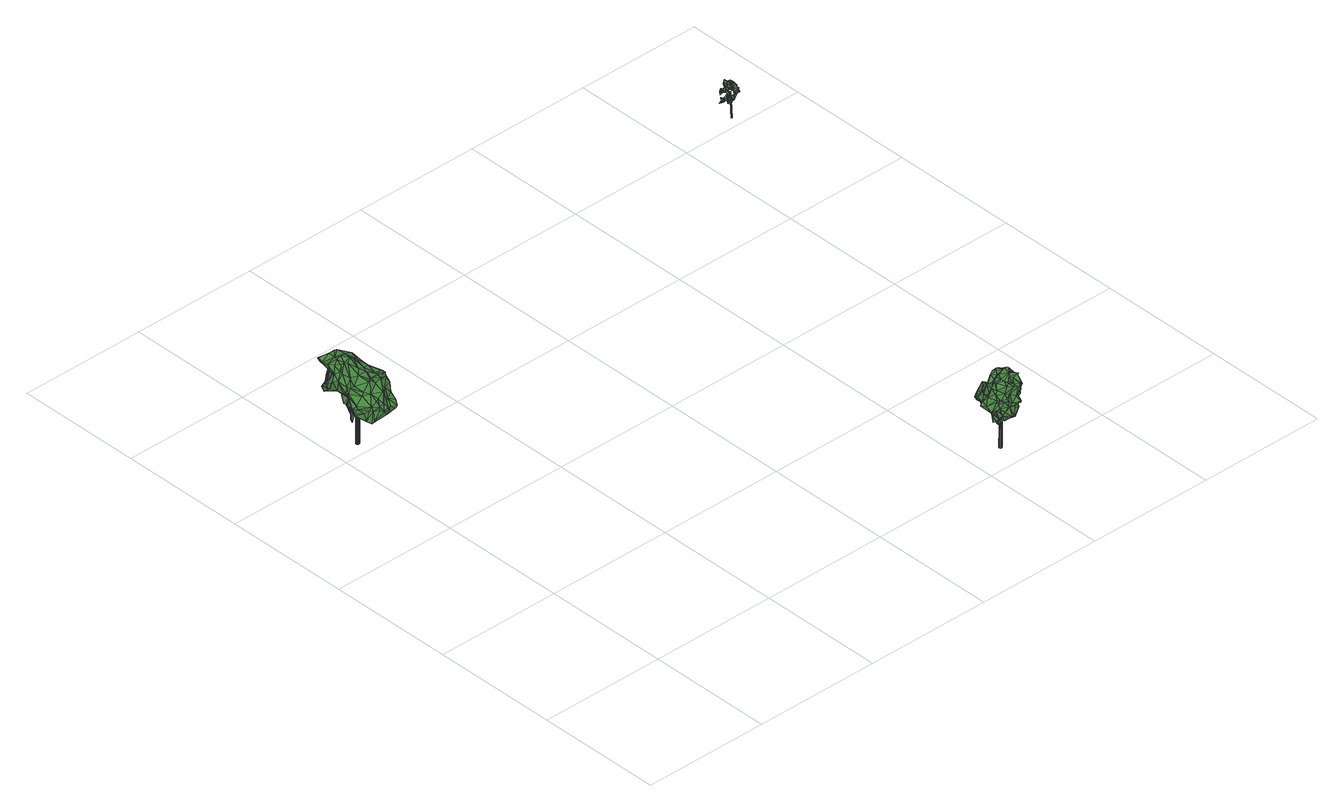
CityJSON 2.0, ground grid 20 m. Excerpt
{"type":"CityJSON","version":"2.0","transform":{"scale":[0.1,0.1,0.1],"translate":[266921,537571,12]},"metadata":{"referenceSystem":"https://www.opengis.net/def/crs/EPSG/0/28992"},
"CityObjects":{
"tree1":{"type":"SolitaryVegetationObject","attributes":{"gtid":3,"crown_width_m":9.61,"crown_median_z":22.02,"crown_r50_m":0.361,"crown_porosity":0.896,"trunk_H_m":9.01,"trunk_DBH_m":0.562,"trunk_radius_m":0.281,"trunk_base_height_m":13.01,"original_gtid":"3"},"geometry":[{"type":"Solid","lod":"3","boundaries":[[[[0,1,2]],[[3,4,5]],[[6,7,8]],[[6,8,9]],[[10,11,12]],[[13,6,14]],[[13,14,15]],[[5,4,16]],[[17,18,19]],[[20,21,22]],[[23,4,3]],[[0,24,25]],[[10,26,27]],[[28,29,17]],[[30,31,32]],[[33,34,35]],[[0,25,36]],[[37,38,39]],[[40,41,42]],[[43,42,41]],[[44,45,46]],[[47,48,49]],[[50,51,52]],[[19,18,10]],[[53,44,54]],[[47,55,15]],[[56,57,58]],[[52,59,60]],[[39,61,37]],[[62,63,55]],[[64,55,65]],[[10,18,26]],[[17,19,28]],[[62,66,42]],[[54,44,26]],[[7,6,67]],[[36,1,0]],[[68,60,69]],[[16,4,70]],[[71,57,72]],[[71,72,73]],[[74,75,76]],[[74,63,75]],[[20,77,46]],[[22,77,20]],[[1,38,37]],[[78,1,36]],[[79,80,81]],[[57,70,82]],[[83,84,85]],[[85,86,83]],[[87,88,89]],[[90,91,92]],[[93,28,94]],[[95,77,22]],[[30,96,97]],[[98,99,31]],[[100,11,101]],[[35,97,96]],[[68,102,103]],[[104,105,45]],[[106,107,108]],[[36,109,110]],[[111,112,113]],[[23,114,4]],[[115,102,116]],[[117,118,119]],[[84,118,117]],[[101,27,120]],[[121,39,38]],[[122,123,124]],[[125,124,123]],[[60,68,103]],[[69,83,126]],[[34,127,128]],[[101,11,27]],[[129,130,131]],[[129,131,132]],[[70,114,133]],[[23,133,114]],[[134,135,81]],[[6,13,67]],[[136,137,138]],[[75,62,139]],[[74,112,140]],[[141,1,78]],[[121,38,141]],[[42,73,62]],[[142,143,59]],[[17,50,18]],[[18,50,144]],[[34,145,97]],[[146,135,147]],[[60,148,149]],[[88,118,84]],[[80,47,49]],[[27,11,10]],[[70,4,114]],[[150,61,151]],[[100,12,11]],[[85,9,8]],[[152,31,97]],[[30,97,31]],[[129,119,153]],[[126,83,86]],[[142,51,50]],[[154,9,155]],[[156,128,127]],[[83,69,91]],[[83,91,84]],[[157,158,159]],[[160,89,161]],[[160,161,28]],[[10,12,93]],[[9,154,6]],[[49,6,154]],[[26,18,144]],[[104,162,163]],[[113,112,74]],[[99,164,165]],[[62,73,139]],[[107,110,108]],[[124,105,122]],[[79,166,157]],[[152,98,31]],[[152,167,98]],[[26,168,27]],[[141,38,1]],[[53,163,162]],[[75,139,72]],[[61,39,123]],[[75,72,57]],[[168,169,120]],[[107,136,138]],[[49,14,6]],[[59,52,51]],[[5,105,104]],[[33,35,99]],[[33,99,159]],[[170,69,59]],[[60,59,69]],[[57,82,75]],[[89,171,87]],[[22,21,172]],[[61,173,2]],[[150,173,61]],[[129,153,174]],[[63,140,15]],[[116,111,115]],[[125,175,124]],[[20,175,125]],[[107,138,36]],[[121,176,39]],[[73,72,139]],[[35,96,32]],[[177,66,178]],[[150,179,24]],[[150,24,0]],[[99,165,106]],[[152,97,180]],[[46,45,20]],[[28,19,94]],[[116,102,67]],[[127,159,158]],[[30,32,96]],[[88,181,182]],[[88,182,89]],[[10,94,19]],[[133,23,183]],[[31,99,35]],[[31,35,32]],[[184,155,185]],[[185,155,9]],[[186,146,187]],[[134,80,49]],[[153,119,118]],[[69,126,68]],[[63,74,140]],[[111,113,76]],[[26,44,168]],[[36,138,78]],[[174,188,189]],[[125,123,190]],[[69,170,191]],[[159,99,106]],[[192,193,95]],[[73,43,25]],[[185,194,184]],[[67,13,116]],[[195,196,34]],[[171,89,160]],[[98,164,99]],[[197,186,198]],[[191,181,90]],[[92,191,90]],[[129,174,130]],[[199,24,179]],[[117,200,201]],[[122,202,123]],[[44,46,168]],[[13,140,116]],[[192,95,22]],[[192,22,172]],[[164,203,204]],[[204,165,164]],[[168,77,169]],[[120,27,168]],[[39,190,123]],[[93,94,10]],[[182,181,205]],[[182,205,29]],[[206,52,54]],[[207,169,208]],[[206,50,52]],[[40,109,41]],[[206,54,144]],[[26,144,54]],[[125,190,20]],[[163,3,104]],[[178,62,55]],[[178,55,64]],[[190,21,20]],[[209,210,211]],[[172,21,192]],[[190,192,21]],[[16,202,122]],[[5,104,3]],[[5,122,105]],[[5,16,122]],[[209,211,176]],[[45,105,124]],[[37,2,1]],[[61,2,37]],[[209,136,210]],[[98,167,164]],[[120,212,101]],[[91,69,191]],[[91,191,92]],[[59,143,170]],[[165,210,136]],[[181,91,90]],[[193,213,95]],[[207,95,213]],[[95,208,77]],[[7,214,86]],[[187,100,198]],[[215,45,124]],[[209,137,136]],[[134,147,135]],[[134,131,147]],[[116,112,111]],[[216,146,217]],[[93,160,28]],[[169,77,208]],[[52,149,54]],[[163,54,149]],[[190,193,192]],[[190,211,193]],[[132,131,134]],[[132,134,154]],[[39,176,190]],[[49,154,134]],[[81,166,79]],[[148,103,218]],[[115,218,103]],[[206,144,50]],[[15,55,63]],[[76,75,82]],[[163,149,219]],[[73,42,43]],[[45,175,20]],[[0,173,150]],[[2,173,0]],[[78,138,137]],[[136,107,106]],[[127,34,33]],[[35,34,97]],[[100,204,198]],[[42,220,40]],[[221,12,100]],[[25,24,71]],[[146,128,135]],[[148,218,219]],[[87,188,88]],[[189,188,87]],[[191,170,205]],[[191,205,181]],[[153,118,188]],[[88,84,91]],[[91,181,88]],[[222,152,180]],[[142,17,29]],[[157,166,158]],[[170,143,205]],[[29,205,143]],[[86,8,7]],[[85,8,86]],[[117,201,84]],[[142,50,17]],[[81,80,134]],[[182,161,89]],[[102,68,126]],[[93,12,160]],[[108,110,109]],[[204,207,213]],[[136,106,165]],[[151,16,223]],[[151,223,179]],[[102,126,214]],[[86,214,126]],[[67,214,7]],[[102,214,67]],[[53,54,163]],[[51,142,59]],[[60,149,52]],[[64,224,178]],[[101,225,100]],[[15,48,47]],[[221,160,12]],[[127,33,159]],[[199,71,24]],[[158,156,127]],[[177,178,224]],[[199,57,71]],[[171,160,221]],[[196,186,145]],[[222,180,197]],[[115,103,102]],[[183,218,111]],[[115,111,218]],[[95,207,208]],[[70,56,16]],[[147,153,174]],[[188,118,88]],[[169,212,120]],[[207,212,169]],[[145,186,180]],[[197,180,186]],[[140,13,15]],[[215,124,175]],[[215,175,45]],[[207,204,212]],[[101,212,204]],[[28,161,29]],[[210,165,204]],[[133,82,70]],[[76,82,133]],[[187,198,186]],[[116,140,112]],[[45,162,104]],[[45,44,162]],[[53,162,44]],[[183,219,218]],[[79,157,224]],[[79,224,226]],[[64,65,226]],[[79,226,65]],[[226,224,64]],[[131,130,147]],[[119,155,184]],[[142,29,143]],[[158,166,81]],[[81,156,158]],[[36,110,107]],[[25,41,36]],[[109,36,41]],[[25,43,41]],[[119,129,132]],[[185,201,194]],[[132,154,155]],[[85,84,185]],[[185,84,201]],[[185,9,85]],[[79,65,80]],[[80,65,47]],[[47,65,55]],[[210,204,213]],[[183,111,76]],[[113,74,76]],[[183,76,133]],[[183,227,219]],[[167,197,203]],[[198,203,197]],[[163,227,3]],[[187,221,100]],[[3,227,23]],[[219,227,163]],[[46,77,168]],[[177,224,157]],[[195,146,196]],[[196,146,186]],[[34,196,145]],[[70,57,56]],[[167,203,164]],[[141,137,121]],[[78,137,141]],[[190,176,211]],[[137,176,121]],[[209,176,137]],[[171,187,146]],[[171,221,187]],[[167,152,222]],[[197,167,222]],[[204,203,198]],[[211,213,193]],[[210,213,211]],[[195,128,146]],[[34,128,195]],[[178,66,62]],[[23,227,183]],[[217,189,87]],[[174,153,188]],[[146,147,174]],[[60,103,148]],[[149,148,219]],[[182,29,161]],[[57,199,58]],[[119,200,117]],[[171,146,216]],[[171,216,87]],[[216,217,87]],[[223,16,56]],[[201,200,228]],[[201,228,194]],[[119,132,155]],[[119,228,200]],[[25,71,73]],[[108,229,106]],[[40,220,230]],[[106,229,159]],[[230,229,40]],[[159,229,157]],[[157,229,230]],[[228,184,194]],[[40,229,109]],[[108,109,229]],[[123,151,61]],[[16,151,202]],[[179,150,151]],[[123,202,151]],[[42,66,220]],[[228,119,184]],[[177,220,66]],[[177,157,220]],[[230,220,157]],[[145,180,97]],[[48,15,14]],[[48,14,49]],[[75,63,62]],[[135,128,81]],[[156,81,128]],[[101,204,225]],[[100,225,204]],[[223,58,179]],[[179,58,199]],[[223,56,58]],[[217,146,189]],[[174,189,146]],[[130,174,153]],[[130,153,147]],[[231,232,233]],[[231,233,234]],[[234,233,235]],[[234,235,236]],[[235,233,237]],[[235,237,236]],[[233,232,238]],[[233,238,237]],[[237,238,239]],[[237,239,236]],[[238,232,240]],[[238,240,239]],[[239,240,241]],[[239,241,236]],[[240,232,242]],[[240,242,241]],[[241,242,243]],[[241,243,236]],[[242,232,244]],[[242,244,243]],[[243,244,245]],[[243,245,236]],[[244,232,246]],[[244,246,245]],[[245,246,247]],[[245,247,236]],[[246,232,248]],[[246,248,247]],[[247,248,249]],[[247,249,236]],[[248,232,250]],[[248,250,249]],[[249,250,251]],[[249,251,236]],[[250,232,252]],[[250,252,251]],[[251,252,253]],[[251,253,236]],[[252,232,254]],[[252,254,253]],[[254,232,255]],[[254,255,253]],[[253,255,256]],[[253,256,236]],[[255,232,257]],[[255,257,256]],[[256,257,258]],[[256,258,236]],[[257,232,259]],[[257,259,258]],[[259,232,260]],[[259,260,258]],[[258,260,261]],[[258,261,236]],[[260,232,262]],[[260,262,261]],[[261,262,263]],[[261,263,236]],[[262,232,264]],[[262,264,263]],[[263,264,265]],[[263,265,236]],[[264,232,266]],[[264,266,265]],[[266,232,267]],[[266,267,265]],[[265,267,268]],[[265,268,236]],[[267,232,269]],[[267,269,268]],[[268,269,270]],[[268,270,236]],[[269,232,271]],[[269,271,270]],[[270,271,272]],[[270,272,236]],[[271,232,231]],[[271,231,272]],[[272,231,234]],[[272,234,236]]]]}]},
"tree2":{"type":"SolitaryVegetationObject","attributes":{"gtid":5,"crown_width_m":6.58,"crown_median_z":21.37,"crown_r50_m":0.341,"crown_porosity":0.904,"trunk_H_m":8.3,"trunk_DBH_m":0.35,"trunk_radius_m":0.175,"trunk_base_height_m":13.07,"original_gtid":"5"},"geometry":[{"type":"MultiSurface","lod":"3","boundaries":[[[273,274,275]],[[276,277,278]],[[276,279,277]],[[273,275,280]],[[281,282,283]],[[284,285,286]],[[284,276,287]],[[288,289,290]],[[291,292,293]],[[291,294,292]],[[295,278,277]],[[296,297,298]],[[286,298,297]],[[299,290,300]],[[301,302,303]],[[301,304,302]],[[305,306,307]],[[308,307,306]],[[292,309,310]],[[286,311,284]],[[312,313,314]],[[315,313,312]],[[316,317,318]],[[319,317,316]],[[320,321,316]],[[322,323,324]],[[325,326,327]],[[328,304,329]],[[328,329,330]],[[331,332,319]],[[331,319,321]],[[312,314,333]],[[334,335,336]],[[337,338,339]],[[312,340,341]],[[342,322,343]],[[285,344,286]],[[286,344,345]],[[292,346,347]],[[308,340,333]],[[299,288,290]],[[348,327,326]],[[326,336,348]],[[349,348,336]],[[300,290,289]],[[274,350,275]],[[278,351,287]],[[285,352,344]],[[285,351,352]],[[327,353,325]],[[354,355,325]],[[354,356,355]],[[278,287,276]],[[357,324,323]],[[333,340,312]],[[294,309,292]],[[358,359,360]],[[361,282,362]],[[363,364,365]],[[273,366,274]],[[330,364,363]],[[367,368,369]],[[305,307,333]],[[370,371,372]],[[368,373,374]],[[286,297,311]],[[375,376,377]],[[375,377,378]],[[334,336,326]],[[367,373,368]],[[314,373,367]],[[369,379,367]],[[380,381,382]],[[374,373,383]],[[314,367,379]],[[378,377,360]],[[300,289,384]],[[311,385,284]],[[276,284,385]],[[361,386,283]],[[387,283,386]],[[387,386,361]],[[320,388,321]],[[310,346,292]],[[312,389,362]],[[325,355,326]],[[332,390,391]],[[388,320,392]],[[393,394,395]],[[321,388,331]],[[374,363,368]],[[326,355,334]],[[331,396,397]],[[398,399,300]],[[400,401,354]],[[354,402,400]],[[403,299,399]],[[404,397,396]],[[404,396,323]],[[398,327,348]],[[379,333,314]],[[405,398,300]],[[361,406,395]],[[407,408,409]],[[410,408,407]],[[411,412,413]],[[414,346,415]],[[416,376,375]],[[417,416,375]],[[418,280,419]],[[356,420,421]],[[422,390,332]],[[381,362,389]],[[423,275,350]],[[424,425,426]],[[379,305,333]],[[427,382,428]],[[273,418,429]],[[430,431,305]],[[430,305,369]],[[401,308,432]],[[318,317,433]],[[316,321,319]],[[363,430,368]],[[368,430,369]],[[365,431,363]],[[434,421,335]],[[434,335,334]],[[328,435,436]],[[437,330,329]],[[369,305,379]],[[350,296,438]],[[439,371,440]],[[372,371,439]],[[405,300,354]],[[382,441,442]],[[380,442,441]],[[380,382,442]],[[424,329,425]],[[299,300,399]],[[443,380,441]],[[349,347,444]],[[347,445,444]],[[425,304,301]],[[446,392,376]],[[299,403,288]],[[447,448,364]],[[449,404,323]],[[449,323,322]],[[305,431,306]],[[358,450,359]],[[393,395,406]],[[296,451,297]],[[416,301,303]],[[421,334,355]],[[434,334,421]],[[437,339,364]],[[437,364,330]],[[348,444,452]],[[384,382,341]],[[382,427,453]],[[316,318,454]],[[415,454,318]],[[414,415,433]],[[348,452,455]],[[349,444,348]],[[337,339,279]],[[274,451,350]],[[456,451,274]],[[348,455,398]],[[356,401,420]],[[437,329,424]],[[457,449,322]],[[384,458,300]],[[400,458,384]],[[388,459,449]],[[392,459,388]],[[365,460,410]],[[461,391,390]],[[301,416,417]],[[462,443,441]],[[432,420,401]],[[463,295,277]],[[303,446,416]],[[464,465,445]],[[328,466,304]],[[302,304,466]],[[398,353,327]],[[405,353,398]],[[288,428,289]],[[384,289,428]],[[378,417,375]],[[440,371,464]],[[347,346,445]],[[420,432,419]],[[436,281,467]],[[436,467,466]],[[337,279,385]],[[424,468,437]],[[283,282,361]],[[354,458,402]],[[469,431,365]],[[320,376,392]],[[430,363,431]],[[429,418,469]],[[318,433,415]],[[316,470,320]],[[385,279,276]],[[273,280,418]],[[471,451,456]],[[311,451,471]],[[472,473,345]],[[474,456,366]],[[471,456,474]],[[310,415,346]],[[475,476,344]],[[373,313,383]],[[364,339,338]],[[390,477,461]],[[319,478,317]],[[409,408,479]],[[274,366,456]],[[462,480,481]],[[482,481,480]],[[366,429,474]],[[273,429,366]],[[395,394,387]],[[454,470,316]],[[417,483,301]],[[388,449,457]],[[302,459,392]],[[484,349,336]],[[484,411,349]],[[423,335,421]],[[485,412,411]],[[296,350,451]],[[480,453,482]],[[445,346,486]],[[406,380,393]],[[354,300,458]],[[391,461,464]],[[472,438,473]],[[412,438,472]],[[449,459,283]],[[362,282,435]],[[362,435,315]],[[384,428,382]],[[282,436,435]],[[487,453,427]],[[435,383,313]],[[435,313,315]],[[450,475,351]],[[361,395,387]],[[380,443,394]],[[380,394,393]],[[402,458,488]],[[466,459,302]],[[356,354,401]],[[333,307,308]],[[308,400,340]],[[401,400,308]],[[341,400,384]],[[341,340,400]],[[362,315,312]],[[455,464,461]],[[387,394,443]],[[446,376,416]],[[484,335,485]],[[336,335,484]],[[411,484,485]],[[357,323,388]],[[283,404,449]],[[281,436,282]],[[485,335,423]],[[294,476,309]],[[475,309,476]],[[407,409,469]],[[407,469,410]],[[429,479,447]],[[350,489,423]],[[347,349,293]],[[291,293,349]],[[291,349,411]],[[358,310,309]],[[454,360,470]],[[406,381,380]],[[406,361,381]],[[332,478,319]],[[297,451,311]],[[435,328,490]],[[435,490,383]],[[283,459,281]],[[433,317,486]],[[337,385,471]],[[293,292,347]],[[418,419,469]],[[295,378,450]],[[295,450,278]],[[423,491,275]],[[280,275,491]],[[471,385,311]],[[287,285,284]],[[328,330,490]],[[427,428,403]],[[399,427,403]],[[403,428,288]],[[371,465,464]],[[452,465,492]],[[454,310,358]],[[301,483,426]],[[472,413,412]],[[476,294,413]],[[424,426,277]],[[344,352,475]],[[338,337,493]],[[378,359,450]],[[360,359,378]],[[364,338,447]],[[429,447,338]],[[429,338,474]],[[443,462,422]],[[422,397,443]],[[365,410,469]],[[372,439,440]],[[397,404,386]],[[358,309,475]],[[454,415,310]],[[454,358,360]],[[408,410,460]],[[279,339,494]],[[421,355,356]],[[463,426,483]],[[277,279,494]],[[277,494,424]],[[362,381,361]],[[452,464,455]],[[445,486,464]],[[314,313,373]],[[358,475,450]],[[476,472,345]],[[421,419,280]],[[420,419,421]],[[421,491,423]],[[280,491,421]],[[278,450,351]],[[378,483,417]],[[295,483,378]],[[463,483,295]],[[487,427,399]],[[364,460,365]],[[479,429,409]],[[344,476,345]],[[381,389,495]],[[452,492,440]],[[452,440,464]],[[475,352,351]],[[291,413,294]],[[287,351,285]],[[463,277,426]],[[476,413,472]],[[291,411,413]],[[469,409,429]],[[485,489,412]],[[423,489,485]],[[486,346,414]],[[494,468,424]],[[494,339,468]],[[339,437,468]],[[302,392,446]],[[303,302,446]],[[495,382,381]],[[495,341,382]],[[341,389,312]],[[466,467,459]],[[345,473,286]],[[298,286,473]],[[400,402,488]],[[466,328,436]],[[390,481,477]],[[444,445,465]],[[433,486,414]],[[444,465,452]],[[391,464,486]],[[486,478,391]],[[486,317,478]],[[391,478,332]],[[438,489,350]],[[479,408,447]],[[447,408,448]],[[422,332,331]],[[422,331,397]],[[331,388,396]],[[323,396,388]],[[377,376,470]],[[382,453,480]],[[496,465,371]],[[354,325,353]],[[405,354,353]],[[443,397,386]],[[443,386,387]],[[298,438,296]],[[298,473,438]],[[412,489,438]],[[281,459,467]],[[382,480,441]],[[377,470,360]],[[462,441,480]],[[495,389,341]],[[496,497,492]],[[320,470,376]],[[492,465,496]],[[448,460,364]],[[408,460,448]],[[372,497,370]],[[497,371,370]],[[496,371,497]],[[498,399,398]],[[425,301,426]],[[372,440,497]],[[440,492,497]],[[457,322,342]],[[422,462,481]],[[422,481,390]],[[383,490,374]],[[374,490,363]],[[330,363,490]],[[357,343,324]],[[324,343,322]],[[342,343,457]],[[357,388,343]],[[457,343,388]],[[338,493,474]],[[471,474,493]],[[471,493,337]],[[308,499,432]],[[419,432,499]],[[306,499,308]],[[431,499,306]],[[469,499,431]],[[419,499,469]],[[425,329,304]],[[455,498,398]],[[461,498,455]],[[400,488,458]],[[404,283,386]],[[487,482,453]],[[498,477,399]],[[487,477,482]],[[481,482,477]],[[399,477,487]],[[498,461,477]],[[500,501,502]],[[500,502,503]],[[501,504,505]],[[501,505,502]],[[502,505,506]],[[502,506,503]],[[505,504,507]],[[505,507,506]],[[507,504,508]],[[507,508,506]],[[506,508,509]],[[506,509,503]],[[508,504,510]],[[508,510,509]],[[509,510,511]],[[509,511,503]],[[510,504,512]],[[510,512,511]],[[512,504,513]],[[512,513,511]],[[511,513,514]],[[511,514,503]],[[513,504,515]],[[513,515,514]],[[514,515,516]],[[514,516,503]],[[516,515,517]],[[516,517,503]],[[515,504,518]],[[515,518,517]],[[517,518,519]],[[517,519,503]],[[518,504,520]],[[518,520,519]],[[520,504,521]],[[520,521,519]],[[519,521,522]],[[519,522,503]],[[521,504,523]],[[521,523,522]],[[522,523,524]],[[522,524,503]],[[523,504,525]],[[523,525,524]],[[525,504,526]],[[525,526,524]],[[524,526,527]],[[524,527,503]],[[526,504,501]],[[526,501,527]],[[527,501,500]],[[527,500,503]]]}]},
"tree3":{"type":"SolitaryVegetationObject","attributes":{"gtid":501,"crown_width_m":3,"crown_median_z":17.24,"crown_r50_m":0.2,"crown_porosity":0.935,"trunk_H_m":4.27,"trunk_DBH_m":0.0925,"trunk_radius_m":0.0462,"trunk_base_height_m":12.97,"original_gtid":"571"},"geometry":[{"type":"MultiSurface","lod":"3","boundaries":[[[528,529,530]],[[531,532,528]],[[528,532,533]],[[534,535,536]],[[537,538,539]],[[540,541,542]],[[540,543,541]],[[544,530,529]],[[545,546,547]],[[548,547,546]],[[549,550,545]],[[551,552,553]],[[554,555,556]],[[550,557,558]],[[550,558,546]],[[559,560,561]],[[562,563,564]],[[563,565,564]],[[530,566,528]],[[552,567,568]],[[569,570,571]],[[561,560,557]],[[540,553,543]],[[542,553,540]],[[552,572,573]],[[574,575,569]],[[553,552,567]],[[536,576,560]],[[577,578,579]],[[558,580,546]],[[547,581,582]],[[583,581,584]],[[585,586,587]],[[588,553,589]],[[590,591,592]],[[593,551,542]],[[538,594,595]],[[532,531,543]],[[531,596,543]],[[597,598,586]],[[599,583,600]],[[601,555,554]],[[602,603,604]],[[590,550,549]],[[549,591,590]],[[569,605,574]],[[598,599,606]],[[597,535,534]],[[607,574,608]],[[530,544,609]],[[530,609,566]],[[603,610,611]],[[612,613,614]],[[615,583,584]],[[616,583,615]],[[617,610,603]],[[602,604,563]],[[554,556,539]],[[554,539,618]],[[610,619,620]],[[610,620,563]],[[611,585,599]],[[611,599,600]],[[585,621,586]],[[579,560,577]],[[588,532,622]],[[623,542,582]],[[580,599,592]],[[563,624,565]],[[567,552,625]],[[608,626,570]],[[627,570,626]],[[628,533,588]],[[536,626,576]],[[608,576,626]],[[598,618,601]],[[584,629,615]],[[559,590,592]],[[628,588,540]],[[561,550,590]],[[545,547,549]],[[617,630,631]],[[632,633,611]],[[588,533,532]],[[542,541,589]],[[549,547,591]],[[634,635,609]],[[635,596,609]],[[603,611,616]],[[557,550,561]],[[590,559,561]],[[566,531,528]],[[636,593,551]],[[629,584,548]],[[615,578,564]],[[534,560,559]],[[536,560,534]],[[623,583,547]],[[582,593,636]],[[542,593,582]],[[547,637,623]],[[582,637,547]],[[542,623,593]],[[583,600,579]],[[551,553,542]],[[579,581,583]],[[632,638,605]],[[618,554,601]],[[595,601,554]],[[537,539,556]],[[572,551,593]],[[547,581,580]],[[567,625,553]],[[551,589,553]],[[589,551,542]],[[619,639,617]],[[595,594,555]],[[595,555,601]],[[584,581,548]],[[547,548,581]],[[562,640,641]],[[638,610,617]],[[559,642,534]],[[616,611,600]],[[603,602,619]],[[634,609,643]],[[529,643,544]],[[577,576,578]],[[612,614,642]],[[553,622,532]],[[618,614,554]],[[614,601,554]],[[639,619,610]],[[639,610,563]],[[638,644,610]],[[585,611,621]],[[632,644,638]],[[611,644,632]],[[567,568,622]],[[619,617,603]],[[583,582,581]],[[619,602,640]],[[641,640,602]],[[564,604,615]],[[599,585,606]],[[628,528,533]],[[597,534,598]],[[575,570,569]],[[580,591,547]],[[553,532,543]],[[534,642,614]],[[581,579,578]],[[580,592,591]],[[622,553,588]],[[598,642,599]],[[612,642,598]],[[551,553,625]],[[551,625,636]],[[617,639,638]],[[546,545,550]],[[598,601,612]],[[597,645,627]],[[543,635,634]],[[543,634,628]],[[583,623,582]],[[583,581,547]],[[615,604,616]],[[559,592,642]],[[642,592,599]],[[603,616,604]],[[585,586,598]],[[617,631,638]],[[614,598,534]],[[618,598,614]],[[633,571,646]],[[607,646,571]],[[633,632,571]],[[596,635,543]],[[541,540,589]],[[543,628,540]],[[636,637,582]],[[581,629,546]],[[629,548,546]],[[597,646,607]],[[625,573,636]],[[572,593,637]],[[552,573,625]],[[551,572,552]],[[637,573,572]],[[636,573,637]],[[556,538,537]],[[562,563,640]],[[562,574,563]],[[563,604,624]],[[574,639,563]],[[598,606,585]],[[571,632,605]],[[564,565,624]],[[640,620,619]],[[563,620,640]],[[564,578,562]],[[638,639,605]],[[529,528,643]],[[628,643,528]],[[554,539,595]],[[627,645,570]],[[571,645,607]],[[570,645,571]],[[616,600,583]],[[571,605,569]],[[615,629,578]],[[597,607,645]],[[574,562,608]],[[570,575,607]],[[574,607,575]],[[576,608,578]],[[634,643,628]],[[580,600,599]],[[579,600,580]],[[563,562,641]],[[563,641,602]],[[612,601,613]],[[614,613,601]],[[580,581,546]],[[558,579,580]],[[544,643,609]],[[581,578,629]],[[531,566,596]],[[596,566,609]],[[588,589,540]],[[586,646,597]],[[633,646,586]],[[586,621,633]],[[611,633,621]],[[564,624,604]],[[560,579,558]],[[557,560,558]],[[627,535,597]],[[578,608,562]],[[560,576,577]],[[555,594,538]],[[555,538,556]],[[607,608,570]],[[639,574,605]],[[626,536,535]],[[626,535,627]],[[623,637,593]],[[611,610,644]],[[595,539,538]],[[647,648,649]],[[649,648,650]],[[649,650,651]],[[650,648,651]],[[648,652,651]],[[652,648,653]],[[652,653,651]],[[651,653,654]],[[653,648,647]],[[653,647,654]],[[654,647,649]],[[654,649,651]]]}]}
},
"vertices":[
[53,573,83],[71,580,75],[66,584,78],[69,605,124],[70,599,124],[70,603,123],[8,623,126],[16,628,135],[11,633,131],[3,629,126],[70,665,99],[68,656,89],[58,658,99],[16,615,117],[9,610,114],[10,605,114],[68,596,120],[58,670,109],[69,666,104],[59,674,102],[88,616,88],[92,616,87],[91,621,88],[56,598,128],[49,571,91],[42,570,88],[75,654,103],[78,652,90],[51,679,104],[45,676,115],[35,628,49],[41,628,53],[35,625,45],[36,617,72],[30,631,74],[38,624,56],[51,575,77],[75,581,76],[74,582,76],[80,589,79],[28,579,71],[31,578,73],[30,579,90],[36,573,92],[76,636,110],[74,619,104],[80,626,99],[11,608,109],[9,608,112],[8,612,113],[61,660,114],[52,659,128],[60,653,132],[65,623,116],[69,641,119],[13,593,99],[56,594,123],[49,580,112],[52,583,108],[45,666,137],[46,651,138],[68,592,86],[28,580,97],[25,595,108],[9,594,96],[8,596,95],[27,583,90],[17,625,133],[32,643,145],[33,657,136],[55,592,125],[44,574,99],[38,578,107],[34,571,100],[31,599,110],[34,588,112],[42,598,126],[85,624,91],[65,586,75],[14,611,90],[14,608,104],[21,616,98],[49,595,118],[14,650,137],[18,650,124],[11,634,131],[18,641,139],[22,663,98],[25,659,118],[32,671,103],[19,674,132],[19,666,129],[19,673,133],[57,672,102],[58,674,102],[79,623,73],[35,626,53],[36,629,56],[51,629,64],[50,616,64],[55,648,93],[71,645,78],[29,634,141],[39,633,145],[71,611,116],[72,607,115],[38,604,75],[50,591,80],[40,594,81],[31,578,72],[46,584,81],[39,617,124],[28,614,113],[44,603,118],[55,596,127],[35,634,137],[26,619,125],[15,653,104],[14,654,104],[7,643,104],[74,644,79],[77,590,78],[75,597,108],[79,598,87],[73,603,106],[81,605,85],[25,643,143],[32,621,79],[37,628,92],[3,645,102],[3,645,101],[5,640,103],[3,639,105],[43,596,129],[12,627,106],[25,636,98],[54,601,80],[65,590,77],[61,590,77],[34,578,105],[20,613,114],[71,583,75],[45,663,124],[42,669,123],[67,660,108],[35,636,70],[28,640,96],[7,643,102],[47,635,137],[55,637,131],[57,588,99],[67,597,102],[40,632,62],[10,655,102],[11,628,107],[6,637,108],[30,618,85],[18,601,77],[20,614,84],[35,612,73],[46,670,106],[45,675,107],[69,619,115],[62,623,126],[54,619,69],[55,616,72],[18,613,86],[52,631,66],[81,643,94],[74,635,80],[43,667,137],[33,661,96],[94,618,86],[56,586,82],[9,656,101],[76,614,91],[75,598,80],[23,588,85],[14,592,94],[56,586,102],[37,636,68],[20,672,128],[38,671,116],[45,610,131],[9,635,109],[15,633,122],[36,646,78],[40,646,89],[15,656,103],[15,659,100],[85,603,81],[34,668,136],[88,616,78],[78,616,77],[20,632,116],[40,631,86],[29,635,74],[38,637,73],[43,645,82],[53,583,106],[16,652,103],[23,649,121],[74,595,108],[51,628,83],[60,631,87],[38,673,124],[59,657,114],[75,628,74],[79,624,89],[72,597,81],[64,610,82],[76,614,79],[72,637,79],[73,617,78],[23,634,140],[74,619,103],[23,657,100],[20,659,99],[46,625,128],[50,619,130],[23,584,75],[42,655,100],[40,635,67],[52,594,115],[10,594,89],[65,640,96],[8,595,93],[58,605,126],[29,639,108],[30,597,77],[23,585,74],[45,622,10],[42,622,10],[45,623,10],[47,624,100],[47,625,100],[44,624,100],[47,626,100],[44,624,10],[46,626,100],[43,624,10],[46,627,100],[43,625,10],[45,627,100],[42,625,10],[44,627,100],[41,625,10],[43,627,100],[41,624,10],[43,626,100],[40,624,10],[42,626,100],[40,623,10],[42,625,100],[39,623,10],[39,622,10],[41,624,100],[39,621,10],[42,623,100],[40,621,10],[40,620,10],[42,622,100],[41,620,10],[43,622,100],[41,619,10],[44,621,100],[42,619,10],[43,619,10],[45,621,100],[44,620,10],[46,622,100],[45,621,10],[47,623,100],
[664,56,124],[658,52,129],[666,56,124],[635,31,128],[631,32,120],[631,22,122],[639,38,121],[673,62,115],[641,39,76],[642,45,71],[641,28,68],[643,26,132],[645,22,130],[655,24,138],[636,27,128],[682,41,63],[678,45,68],[682,41,64],[671,16,116],[668,15,113],[669,18,111],[666,14,119],[628,20,116],[661,35,138],[658,36,138],[662,33,138],[683,39,64],[679,41,76],[621,30,96],[626,29,85],[622,25,91],[618,39,94],[657,77,94],[658,72,95],[659,68,92],[668,64,92],[662,13,117],[658,13,104],[647,35,133],[656,63,73],[644,63,77],[651,72,79],[646,57,70],[645,11,93],[656,14,89],[656,7,97],[650,9,78],[639,13,87],[646,8,79],[628,19,71],[631,17,70],[628,16,71],[685,40,93],[681,33,104],[686,35,93],[628,49,88],[623,42,97],[630,57,94],[648,16,71],[656,13,72],[658,70,82],[676,35,107],[673,44,120],[676,33,107],[641,40,121],[640,50,113],[639,50,113],[661,58,78],[663,50,71],[629,19,73],[627,16,75],[648,19,128],[653,27,127],[662,16,104],[667,19,108],[680,32,103],[670,23,110],[669,43,127],[644,16,125],[647,18,128],[683,38,92],[680,47,89],[675,42,99],[679,55,94],[627,15,75],[649,16,110],[640,11,109],[640,8,107],[644,45,65],[646,54,69],[644,64,94],[638,56,98],[646,60,95],[655,55,125],[649,74,81],[643,73,86],[656,77,94],[653,42,87],[656,30,84],[663,45,90],[638,72,81],[635,66,84],[632,19,100],[632,17,94],[637,12,104],[632,15,108],[651,74,80],[651,43,59],[652,47,65],[664,44,68],[635,64,82],[673,47,69],[644,36,130],[648,33,64],[645,37,56],[638,18,79],[656,52,72],[670,21,76],[669,20,77],[637,23,88],[649,45,54],[646,37,56],[644,43,52],[643,22,67],[646,23,64],[681,30,87],[676,35,76],[667,53,81],[678,59,87],[675,47,91],[682,39,64],[642,25,67],[681,37,91],[649,46,54],[663,50,95],[651,45,103],[663,49,108],[653,53,94],[674,28,125],[675,27,126],[668,30,120],[659,6,97],[659,5,100],[621,20,91],[629,20,104],[666,58,110],[669,59,109],[678,60,96],[676,51,107],[654,21,72],[677,47,122],[628,38,104],[623,40,98],[628,36,104],[672,43,69],[675,44,68],[653,54,113],[655,75,95],[658,72,96],[677,64,95],[658,7,97],[672,39,105],[637,55,81],[637,50,84],[636,52,98],[667,35,126],[662,36,80],[667,37,95],[655,34,70],[655,36,71],[653,28,61],[666,32,103],[659,23,101],[625,24,91],[643,48,110],[645,43,104],[637,24,72],[643,18,112],[659,39,133],[671,30,91],[671,37,78],[649,11,98],[674,28,89],[656,50,127],[632,20,73],[675,39,77],[639,33,82],[650,51,93],[669,23,78],[654,25,72],[638,27,112],[658,25,87],[658,28,100],[630,39,86],[635,39,86],[635,39,103],[661,59,99],[643,12,94],[654,46,124],[661,31,124],[661,33,130],[650,55,120],[652,12,122],[658,18,121],[669,25,78],[656,18,85],[652,49,112],[661,36,77],[668,25,78],[667,31,80],[630,21,107],[670,33,118],[673,33,124],[661,13,91],[673,36,78],[665,50,82],[671,34,126],[632,56,89],[672,55,116],[660,32,101],[649,43,117],[639,37,111],[654,46,68],[647,35,93],[653,41,96],[675,29,87],[666,60,96],[656,38,94],[654,37,11],[655,38,94],[654,38,94],[652,37,11],[654,38,11],[655,39,94],[653,38,11],[653,39,11],[654,39,94],[652,39,11],[653,39,94],[651,39,11],[651,38,11],[652,39,94],[650,37,11],[652,38,94],[652,37,94],[651,36,11],[653,36,94],[651,35,11],[652,35,11],[654,36,94],[653,35,11],[655,36,94],[653,36,11],[654,36,11],[655,37,94],
[877,812,48],[874,811,51],[874,812,49],[879,813,49],[882,811,49],[880,811,50],[903,827,54],[902,828,57],[906,827,59],[897,838,44],[895,838,43],[897,838,47],[885,814,50],[888,816,54],[892,815,51],[883,817,50],[874,812,51],[909,814,50],[906,815,54],[905,813,52],[905,812,58],[908,814,48],[908,818,51],[891,813,47],[891,810,45],[886,813,49],[898,835,45],[897,835,45],[898,838,43],[910,821,56],[909,820,56],[906,823,51],[907,823,56],[910,822,50],[900,817,68],[896,819,67],[899,817,59],[901,820,58],[873,815,47],[887,807,43],[886,813,41],[895,829,67],[898,829,63],[895,827,62],[894,812,45],[894,810,45],[896,823,67],[896,825,63],[906,826,60],[906,825,60],[905,818,61],[903,821,57],[905,819,53],[903,813,55],[898,813,50],[899,815,54],[900,808,59],[894,824,51],[895,826,54],[892,824,50],[883,811,49],[887,812,54],[908,820,48],[906,816,49],[905,819,50],[893,813,47],[893,835,40],[894,833,43],[879,816,50],[900,828,56],[899,829,50],[898,822,53],[898,818,55],[896,831,45],[897,815,66],[893,814,63],[895,817,62],[890,826,65],[897,825,54],[900,826,61],[903,826,64],[874,812,50],[893,818,64],[893,821,58],[900,828,48],[899,824,45],[900,829,48],[898,816,60],[897,816,57],[890,814,63],[898,833,50],[892,812,67],[897,816,66],[895,825,55],[883,809,45],[899,813,49],[894,822,63],[891,809,45],[902,828,62],[899,831,60],[880,812,50],[903,813,59],[885,814,62],[886,814,62],[890,825,62],[893,828,59],[879,815,50],[878,818,52],[894,809,45],[898,812,44],[890,822,63],[891,820,67],[898,815,68],[898,816,67],[903,826,52],[878,813,49],[891,822,63],[898,831,60],[896,824,58],[898,817,10],[898,818,10],[897,819,52],[897,820,52],[896,820,52],[897,818,10],[897,817,10],[896,819,52]
]}
